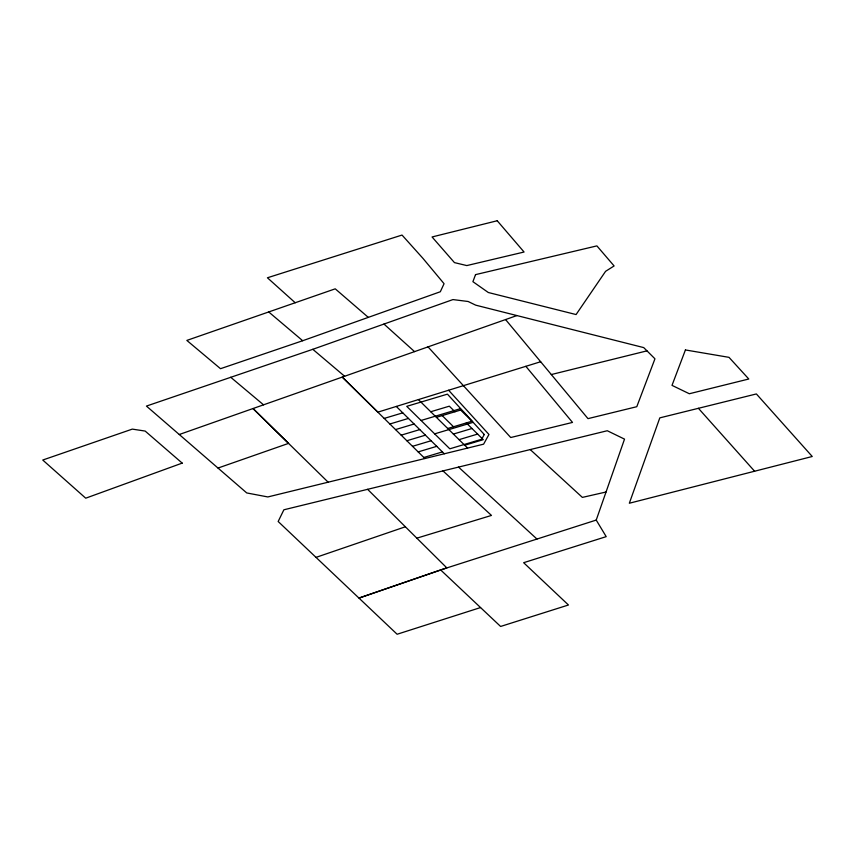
<?xml version="1.0" encoding="UTF-8"?>
<svg xmlns="http://www.w3.org/2000/svg" width="855" height="855" viewBox="0 0 855 855"><rect width="100%" height="100%" fill="white"/><g stroke="black" fill="none" stroke-linecap="round" stroke-linejoin="round"><path stroke-width="1.28" d="M367.597 489.317L446.844 567.912L358.982 598.073L440.624 569.911L500.603 626.459L568.457 604.998L523.645 562.697L606.206 536.641L596.224 520.075L624.524 439.128L607.285 430.738L283.871 509.794L278.164 521.497L397.115 634.25L480.563 607.552M368.313 317.387L335.235 288.83L186.839 340.418L220.505 368.697L302.691 340.728L440.325 291.747L444.066 283.7L422.936 258.349L402.032 235.061L267.423 277.779L295.21 302.745M448.608 390.243L488.964 434.479L483.599 444.173L267.839 496.947L246.742 492.94L146.429 406.082L312.802 349.31L452.947 299.581L468.134 301.494L475.711 305.16L643.719 347.6L654.951 358.801L636.793 406.702L587.984 418.64L505.572 319.556M179.283 434.511L516.922 315.559M218.014 468.048L288.562 443.382L253.016 408.53L328.149 482.199M316.019 557.375L405.366 526.787M440.624 569.911L596.224 520.075M540.681 361.729L377.846 412.153L342.278 377.087L424.903 458.537M416.866 538.158L491.475 515.426L442.976 470.913M384.205 418.416L402.78 412.847M389.869 423.995L408.444 418.426M430.738 411.747L449.324 406.178L454.978 411.757M421.066 420.468L460.086 408.765L466.883 415.466M395.534 429.584L414.109 424.005M436.403 417.326L460.77 410.015L472.099 421.184L447.731 428.483M401.187 435.163L419.773 429.595M406.852 440.742L425.437 435.174M434.65 433.859L473.136 422.327M412.516 446.321L431.091 440.752M453.385 434.062L471.971 428.494M418.18 451.9L436.755 446.331M459.05 439.652L477.635 434.073M423.845 457.478L442.42 451.91M464.714 445.231L483.289 439.662L466.306 422.915M551.304 374.554L646.979 350.86M698.417 408.305L659.804 417.871L629.333 503.242L812.25 456.495L756.376 393.941L698.417 408.305L754.612 471.244M606.035 492.01L582.373 497.396L530.239 449.58M230.711 377.258L263.543 404.832M268.727 311.957L302.691 340.728M312.802 349.31L344.618 376.253M383.97 324.056L414.557 351.619M458.547 467.108L536.972 539.056M442.195 415.594L453.513 426.752M418.405 399.595L467.61 448.084M396.282 406.446L444.311 453.781M428.013 346.863L510.724 437.525L572.508 422.423L525.857 366.325M475.53 274.637L472.911 281.68L488.312 292.506L576.078 314.555L605.586 271.324L614.104 265.948L596.897 245.887L475.53 274.637M685.421 349.952L672.009 385.37L689.333 393.749L748.788 379.011L729.005 357.347L685.421 349.952M484.272 434.522L481.643 439.267L449.816 448.811L406.734 406.349L447.432 394.144L484.272 434.522M182.19 463.111L85.714 498.187L42.75 460.033L132.311 429.114L145.168 431.07L182.19 463.111M497.225 220.75L432.064 236.963L454.454 262.613L466.809 265.574L524.072 252.022L497.225 220.75"/></g></svg>
